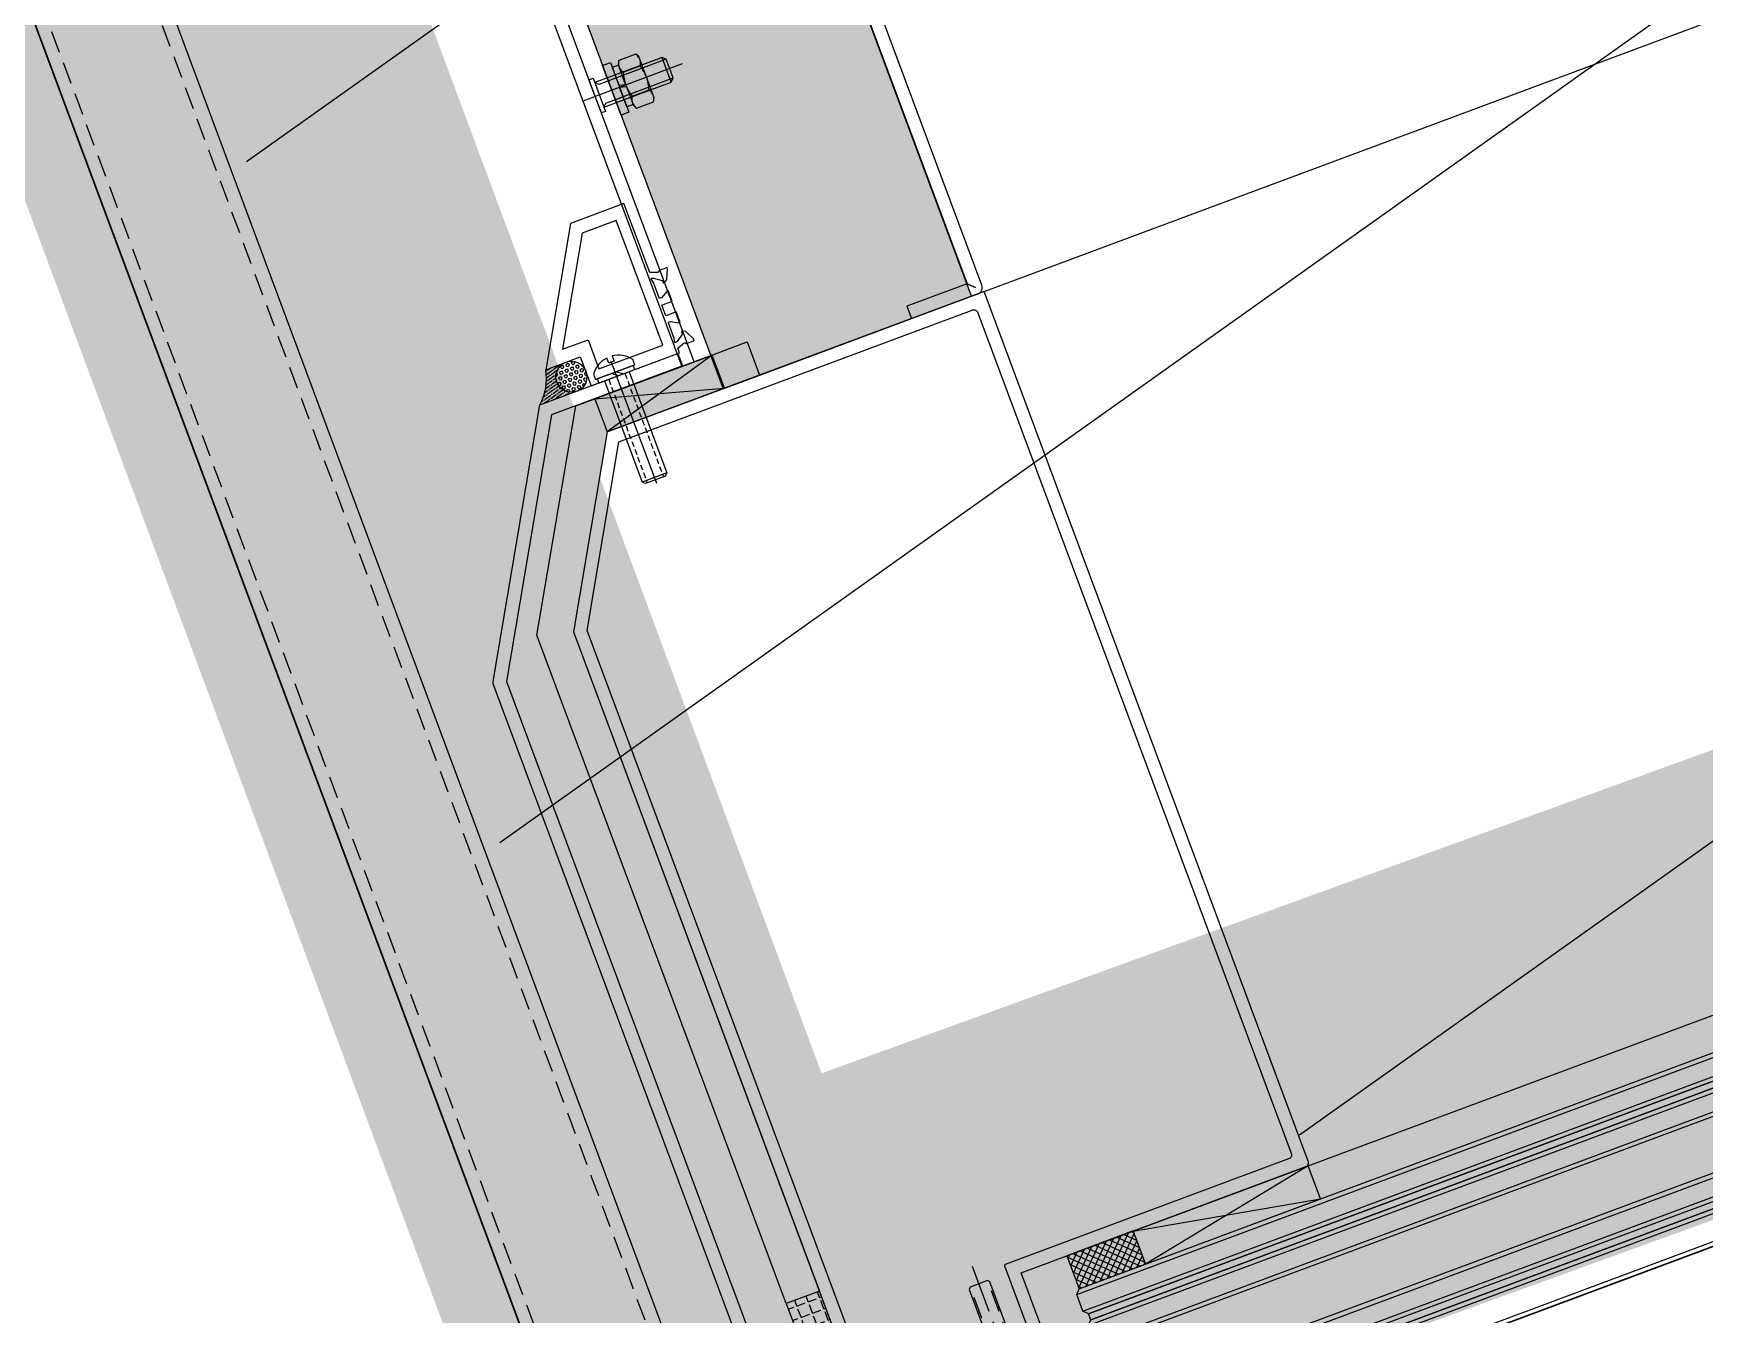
# Model space of a CAD drawing. Extents: x 12199666 to 24617114, y 1197707 to 2548648.
# Drawn here: x 12304838.5 to 12305216.4, y 1248130.6 to 1248420.5 of the extents above; entities that cross this region are included whole.
import ezdxf

# ---------------------------------------------------------------- set-up
doc = ezdxf.new("R2010")
doc.units = 0
doc.header["$LTSCALE"] = 10
doc.header["$MEASUREMENT"] = 0
for name, pattern in [('TX-PLAN-T1-F11$0$CENTER', [2, 1.25, -0.25, 0.25, -0.25]), ('TX-PLAN-T1-F11$0$CENTER-PISA', [11, 6, -2, 1, -2]), ('TX-PLAN-T1-F11$0$CENTER2', [1.125, 0.75, -0.125, 0.125, -0.125]), ('TX-PLAN-T1-F11$0$DASHED', [0.75, 0.5, -0.25]), ('TX-PLAN-T1-F11$0$HIDDEN', [0.375, 0.25, -0.125]), ('TX-PLAN-T1-F11$0$HIDDEN-PISA', [4.5, 2.5, -2])]:
    doc.linetypes.add(name, pattern=pattern)
doc.layers.add('TX-PLAN-T1-F11$0$_EDO-ALUMINIUM-SECTION', color=90, linetype='Continuous', lineweight=30)
doc.layers.add('TX-PLAN-T1-F11$0$幕墙线', color=114, linetype='Continuous', lineweight=30)
for name, color, linetype in [('TX-PLAN-T1-F11$0$AXIS', 3, 'Continuous'), ('TX-PLAN-T1-F11$0$F-Alum', 4, 'Continuous'), ('TX-PLAN-T1-F11$0$F-Bolt', 32, 'Continuous'), ('TX-PLAN-T1-F11$0$F-dashed line', 8, 'TX-PLAN-T1-F11$0$DASHED'), ('TX-PLAN-T1-F11$0$F-Glass', 5, 'Continuous'), ('TX-PLAN-T1-F11$0$F-Glazing', 8, 'Continuous'), ('TX-PLAN-T1-F11$0$F-Misc', 1, 'Continuous'), ('TX-PLAN-T1-F11$0$F-seslants', 8, 'Continuous'), ('TX-PLAN-T1-F11$0$F_MISC', 8, 'Continuous'), ('TX-PLAN-T1-F11$0$Hatch', 8, 'Continuous'), ('TX-PLAN-T1-F11$0$INSUL', 173, 'Continuous'), ('TX-PLAN-T1-F11$0$TC', 4, 'Continuous'), ('TX-PLAN-T1-F11$0$中心线', 1, 'TX-PLAN-T1-F11$0$CENTER2'), ('TX-PLAN-T1-F11$0$虚线', 8, 'TX-PLAN-T1-F11$0$HIDDEN'), ('TX-PLAN-T1-F11$0$螺栓钉类', 241, 'Continuous')]:
    doc.layers.add(name, color=color, linetype=linetype)
doc.layers.add('TX-PLAN-T1-F11$0$bangong', color=5, linetype='Continuous', true_color=0x0000ff)
pattern_1 = [(30.016, (7246.2216, 83575.3152), (-1.37566501, 2.381185795), [2, -0.75]), (120.016, (7246.2216, 83575.3152), (-2.381185795, -1.37566501), [2, -0.75])]

# ---------------------------------------------------------------- blocks, each defined once
blk = doc.blocks.new('*U163')
at = {"linetype": 'Continuous'}
for points in [[(-39.56, 1), (-39.56, 715.15), (-41.08, 715.15), (-41.08, 1)], [(-14.04, 1), (-14.04, 715.15), (-15.56, 715.15), (-15.56, 1)]]:
    blk.add_hatch(color=4, dxfattribs=at).paths.add_polyline_path(points)
at = {"color": 4, "linetype": 'Continuous'}
for points in [[(-39.56, 1), (-39.56, 715.15), (-41.08, 715.15), (-41.08, 1)], [(-14.04, 1), (-14.04, 715.15), (-15.56, 715.15), (-15.56, 1)]]:
    blk.add_lwpolyline(points, close=True, dxfattribs=at)
at = {"layer": 'TX-PLAN-T1-F11$0$F-Glass'}
for points in [[(-49.08, 715.15), (-49.08, 1), (-48.08, 0), (-42.08, 0), (-41.08, 1), (-41.08, 715.15)], [(-33.56, 715.15), (-33.56, 1), (-34.56, 0), (-38.56, 0), (-39.56, 1), (-39.56, 715.15)], [(-21.56, 715.15), (-21.56, 1), (-20.56, 0), (-16.56, 0), (-15.56, 1), (-15.56, 715.15)], [(-14.04, 715.15), (-14.04, 1), (-13.04, 0), (-9.04, 0), (-8.04, 1), (-8.04, 715.15)]]:
    blk.add_lwpolyline(points, dxfattribs=at)
at = {"layer": 'TX-PLAN-T1-F11$0$TC', "color": 9, "linetype": 'Continuous'}
for p, q in [((-48.08, 0), (-48.08, 715.15)), ((-42.08, 0), (-42.08, 715.15)), ((-38.56, 0), (-38.56, 715.15)), ((-34.56, 0), (-34.56, 715.15)), ((-20.56, 0), (-20.56, 715.15)), ((-16.56, 0), (-16.56, 715.15)), ((-13.04, 0), (-13.04, 715.15)), ((-9.04, 0), (-9.04, 715.15))]:
    blk.add_line(p, q, dxfattribs=at)
blk = doc.blocks.new('*U162')
at = {"layer": 'TX-PLAN-T1-F11$0$F-Misc'}
blk.add_lwpolyline([(0, -8), (0, 0), (-42.21, 0), (-42.21, -8)], close=True, dxfattribs=at)
for points in [[(0, -8), (-42.21, 0)], [(-42.21, -8), (0, 0)]]:
    blk.add_lwpolyline(points, dxfattribs=at)
blk = doc.blocks.new('TX-PLAN-T1-F11$0$qertqtwet')
at = {"layer": 'TX-PLAN-T1-F11$0$F-Glazing'}
h = blk.add_hatch(dxfattribs=at)
h.set_pattern_fill('ANSI37', color=256, angle=270, style=0)
h.set_pattern_definition([(315, (-29614.423, -25731.6915), (1.122532, 1.122532), []), (45, (-29614.423, -25731.6915), (-1.122532, 1.122532), [])])
h.paths.add_polyline_path([(-29820.58, -22812.53), (-29818.81, -22812.53), (-29818.81, -22810.33, 0.323429), (-29824.23, -22816.97), (-29822.21, -22816.97, -0.118516), (-29821.24, -22812.93, -0.281861)])
h.paths.add_polyline_path([(-29822.21, -22816.97), (-29824.23, -22816.97, 0.356058), (-29818.81, -22824.47), (-29818.81, -22821.41), (-29820.58, -22821.41, -0.281861), (-29821.24, -22821.01, -0.118516)])
at = {"color": 8, "linetype": 'TX-PLAN-T1-F11$0$DASHED'}
for p, q in [((-29818.81, -22814.89, -46928.13), (-29758.81, -22814.89, -46928.13)), ((-29818.81, -22814.89, -46928.13), (-29758.81, -22814.89, -46928.13)), ((-29818.81, -22819.05, -46928.13), (-29758.81, -22819.05, -46928.13)), ((-29818.81, -22819.05, -46928.13), (-29758.81, -22819.05, -46928.13))]:
    blk.add_line(p, q, dxfattribs=at)
at = {"color": 8, "linetype": 'TX-PLAN-T1-F11$0$CENTER'}
blk.add_line((-29825.48, -22816.97, -46928.13), (-29754.65, -22816.97, -46928.13), dxfattribs=at)
blk.add_line((-29825.48, -22816.97, -46928.13), (-29754.65, -22816.97, -46928.13), dxfattribs=at)
blk.add_arc((-29816.92, -22817.4, -23464.07), 7.31, 104.9573, 255.0427)
at = {"layer": 'TX-PLAN-T1-F11$0$F-Bolt', "elevation": -46928.13}
blk.add_lwpolyline([(-29820.99, -22820.49, 0.209935), (-29819.32, -22821.47), (-29818.81, -22821.47), (-29818.81, -22812.47), (-29819.32, -22812.47, 0.209935), (-29820.99, -22813.45, 0.143384), (-29822.08, -22816.36), (-29820.8, -22816.36), (-29820.8, -22817.58), (-29822.08, -22817.58, 0.143384)], format="xyb", close=True, dxfattribs=at)
blk.add_lwpolyline([(-29820.99, -22820.49, 0.209935), (-29819.32, -22821.47), (-29818.81, -22821.47), (-29818.81, -22812.47), (-29819.32, -22812.47, 0.209935), (-29820.99, -22813.45, 0.143384), (-29822.08, -22816.36), (-29820.8, -22816.36), (-29820.8, -22817.58), (-29822.08, -22817.58, 0.143384)], format="xyb", close=True, dxfattribs=at)
blk.add_lwpolyline([(-29818.81, -22819.47), (-29759.23, -22819.47), (-29758.81, -22819.05), (-29758.81, -22814.89), (-29759.23, -22814.47), (-29818.81, -22814.47)], dxfattribs=at)
blk.add_lwpolyline([(-29818.81, -22819.47), (-29759.23, -22819.47), (-29758.81, -22819.05), (-29758.81, -22814.89), (-29759.23, -22814.47), (-29818.81, -22814.47)], dxfattribs=at)
blk = doc.blocks.new('*U177')
at = {"layer": 'TX-PLAN-T1-F11$0$中心线', "color": 1, "linetype": 'TX-PLAN-T1-F11$0$CENTER', "ltscale": 2.357948}
blk.add_line((0, 25.9), (0, -4.96), dxfattribs=at)
at = {"layer": 'TX-PLAN-T1-F11$0$虚线', "linetype": 'TX-PLAN-T1-F11$0$HIDDEN', "ltscale": 0.5}
for p, q in [((-1.95, 0), (-1.95, 25)), ((1.95, 0), (1.95, 25))]:
    blk.add_line(p, q, dxfattribs=at)
at = {"layer": 'TX-PLAN-T1-F11$0$螺栓钉类', "color": 241, "linetype": 'Continuous'}
for p, q in [((-2.41, 25), (-3, 24.41)), ((3, 24.41), (-3, 24.41)), ((-3, 0), (-3, 24.41)), ((2.41, 25), (-2.41, 25)), ((2.41, 25), (3, 24.41)), ((3, 0), (3, 24.41)), ((-0.91, -1), (0.53, 0)), ((0.24, -1), (1.69, 0))]:
    blk.add_line(p, q, dxfattribs=at)
blk.add_lwpolyline([(4.35, 0), (4.35, -1), (-4.35, -1), (-4.35, 0)], close=True, dxfattribs=at)
blk.add_lwpolyline([(-4.75, -1), (4.75, -1), (4.75, -2.32, -0.207256), (0.66, -4.66), (0.66, -3.38), (-0.66, -3.38), (-0.66, -4.66, -0.207256), (-4.75, -2.32)], format="xyb", close=True, dxfattribs=at)
blk = doc.blocks.new('*U178')
at = {"layer": 'TX-PLAN-T1-F11$0$F-Misc'}
blk.add_lwpolyline([(0, -8), (0, 0), (-28.35, 0), (-28.35, -8)], close=True, dxfattribs=at)
for points in [[(0, -8), (-28.35, 0)], [(-28.35, -8), (0, 0)]]:
    blk.add_lwpolyline(points, dxfattribs=at)
blk = doc.blocks.new('TX-PLAN-T1-F11$0$M6_Nut-3-flat-2')
at = {"color": 32}
for p, q in [((0.46, 2.89), (4.54, 2.89)), ((0.46, -2.89), (4.54, -2.89))]:
    blk.add_line(p, q, dxfattribs=at)
blk.add_lwpolyline([(0, -5), (0.45, -5.77), (4.55, -5.77), (5, -5), (5, 5), (4.55, 5.77), (0.45, 5.77), (0, 5)], close=True, dxfattribs=at)
at = {"color": 32, "flags": 128}
for points in [[(0.46, 5.77, 0.055442), (0.19, 5.29, 0.098699), (0, 4.33, 0.098696), (0.19, 3.37, 0.055655), (0.46, 2.89, 0.078858), (0, 0, 0.07907), (0.46, -2.89, 0.055442), (0.19, -3.37, 0.098699), (0, -4.33, 0.098696), (0.19, -5.29, 0.055655), (0.46, -5.77)], [(4.54, -5.77, 0.055441), (4.81, -5.29, 0.098699), (5, -4.33, 0.098699), (4.81, -3.37, 0.055653), (4.54, -2.89, 0.078857), (5, 0, 0.07907), (4.54, 2.89, 0.055441), (4.81, 3.37, 0.098699), (5, 4.33, 0.098699), (4.81, 5.29, 0.055653), (4.54, 5.77)]]:
    blk.add_lwpolyline(points, format="xyb", dxfattribs=at)
blk = doc.blocks.new('TX-PLAN-T1-F11$0$M6_Spring_Washer-flat-2')
at = {"color": 32}
for points in [[(0, 0.52), (1.5, 0.12), (1.5, 4.75), (0, 4.75)], [(1.5, -0.4), (1.5, -4.75), (0, -4.75), (0, 0)]]:
    blk.add_lwpolyline(points, close=True, dxfattribs=at)
blk = doc.blocks.new('TX-PLAN-T1-F11$0$M6_Flat_Washer-flat-2')
at = {"color": 32}
blk.add_lwpolyline([(0, 6), (1.9, 6), (1.9, -6), (0, -6)], close=True, dxfattribs=at)
blk = doc.blocks.new('TX-PLAN-T1-F11$0$M6x18_Stud_Bolt-flat-2')
at = {"color": 8, "linetype": 'TX-PLAN-T1-F11$0$HIDDEN-PISA'}
for p, q in [((1.75, 2.25), (1, 3)), ((18, 2.25), (1.75, 2.25)), ((17.25, -3), (17.25, 3)), ((1, -3), (1.75, -2.25)), ((1.75, -2.25), (18, -2.25))]:
    blk.add_line(p, q, dxfattribs=at)
at = {"color": 54}
blk.add_line((18, -2.25), (18, 2.25), dxfattribs=at)
blk.add_lwpolyline([(0, 4), (1, 4), (1, -4), (0, -4)], close=True, dxfattribs=at)
blk.add_lwpolyline([(1, -3), (17.25, -3), (18, -2.25), (18, 2.25), (17.25, 3), (1, 3)], dxfattribs=at)
at = {"layer": 'TX-PLAN-T1-F11$0$AXIS', "color": 8, "linetype": 'TX-PLAN-T1-F11$0$CENTER-PISA'}
blk.add_line((21, 0), (-3, 0), dxfattribs=at)
blk = doc.blocks.new('*U195')
at = {"layer": 'TX-PLAN-T1-F11$0$INSUL', "lineweight": 0}
h = blk.add_hatch(dxfattribs=at)
h.set_pattern_fill('岩棉', color=256, scale=60, style=0, pattern_type=2)
h.set_pattern_definition([(171.7889, (31.98, 119.4286), (-403.9210345, 60.0000015), [2.0005, -418.1072]), (146.90866, (33.7337, 118.2857), (-95.0402426, 60.000001), [2.0932, -437.4871]), (132.32733, (35.0349, 116.8571), (-106.920274, 119.9999995), [1.9323, -403.8515]), (114.797, (35.827, 115.143), (-23.76006, 60), [1.8884, -196.3933]), (91.62022, (35.8834, 113.1429), (-11.88003, 360), [2.0008, -418.1672]), (82.824825, (30.05657, 66.85714), (83.160209665, 659.99999822), [46.65104, -9750.0678]), (97.175175, (41.82346, 66.85714), (-83.16021149, 659.999997991), [46.65104, -9750.0678]), (88.37978, (35.9966, 113.1429), (11.880026, 360), [2.0008, -418.1672]), (65.203, (36.053, 115.143), (23.76006, 60), [1.8884, -196.3933]), (47.67267, (36.8452, 116.8571), (106.920274, 120), [1.9323, -403.8515]), (33.09134, (38.1463, 118.2857), (95.040242, 60.000002), [2.0932, -437.4871]), (8.2111, (39.9, 119.4286), (403.921035, 60), [2.0005, -418.1072]), (87.1662, (30, 65.7143), (11.880025, 180), [1.1443, -239.1496]), (103.9014, (30.283, 64.5714), (-47.520122, 180), [1.1773, -246.0642]), (111.6036, (30.735, 63.429), (-11.88003, 60), [1.2292, -63.304]), (122.76135, (31.4709, 62.2857), (-35.640092, 60), [1.359, -284.0386]), (138.29055, (32.4326, 61.4286), (-71.280182, 60.000001), [1.2883, -269.2446]), (152.0035, (33.5074, 60.8571), (-106.920275, 60), [1.2173, -254.4187]), (166.4772, (34.6954, 60.5714), (-237.600608, 60.000002), [1.2219, -255.3723]), (167.07075, (35.94, 60.2857), (-249.48064, 60), [1.277, -266.8823]), (12.92924, (35.94, 60.2857), (249.48064, 60), [1.277, -266.8823]), (13.5228, (37.1846, 60.5714), (237.600609, 60), [1.2219, -255.3723]), (27.9965, (38.3726, 60.8571), (118.800303, 60.000002), [1.2173, -254.4187]), (41.70945, (39.4475, 61.4286), (71.280181, 60.000002), [1.2883, -269.2446]), (57.23865, (40.4092, 62.2857), (118.800303, 180.000001), [1.359, -284.0386]), (68.3964, (41.145, 63.429), (11.88003, 60), [1.2292, -63.304]), (76.0986, (41.5972, 64.5714), (11.88003, 60), [1.1773, -246.0642]), (92.8338, (41.88, 65.7143), (-11.88003, 180), [1.1443, -239.1496])])
h.paths.add_polyline_path([(0, 0), (429.97, 0), (429.97, 60), (0, 60)])
at = {"layer": 'TX-PLAN-T1-F11$0$INSUL'}
blk.add_lwpolyline([(0, 0), (429.97, 0), (429.97, 60), (0, 60)], close=True, dxfattribs=at)
blk = doc.blocks.new('TX-PLAN-T1-F11$0$A$C6BF074A9')
at = {"layer": 'TX-PLAN-T1-F11$0$F-Alum', "flags": 128}
blk.add_lwpolyline([(-176.79, 303.48), (101.67, -178.52), (103.72, -179.07), (101.67, -178.52), (89.11, -185.78), (90.62, -188.37), (104.47, -180.37), (104.47, -180.37, 0.022806), (104.58, -180.3, 0.021818), (104.69, -180.21, 0.034754), (104.84, -180.07, 0.036571), (104.97, -179.9, 0.043988), (105.1, -179.66, 0.052185), (105.19, -179.37, 0.082496), (105.21, -178.88, 0.098696), (105.02, -178.32), (-174.94, 306.28, 0.000002)], format="xyb", dxfattribs=at)
at = {"layer": 'TX-PLAN-T1-F11$0$F-Alum'}
blk.add_lwpolyline([(41.16, -207.71), (43.75, -206.21), (-210.4, 233.71), (-212.99, 232.21)], close=True, dxfattribs=at)
at = {"layer": 'TX-PLAN-T1-F11$0$F_MISC', "ltscale": 18000, "extrusion": (6.80052e-07, -9.06782e-07, -1), "xscale": -1, "rotation": 239.9840001645362}
blk.add_blockref('*U195', (-103.17, -181.12, 0), dxfattribs=at)
at = {"layer": 'TX-PLAN-T1-F11$0$F_MISC', "rotation": 30.01599997489868}
for name, p in [('TX-PLAN-T1-F11$0$M6x18_Stud_Bolt-flat-2', (11.7, -150.72)), ('TX-PLAN-T1-F11$0$M6_Nut-3-flat-2', (18.1, -147.01)), ('TX-PLAN-T1-F11$0$M6_Flat_Washer-flat-2', (15.16, -148.71)), ('TX-PLAN-T1-F11$0$M6_Spring_Washer-flat-2', (16.8, -147.76))]:
    blk.add_blockref(name, p, dxfattribs=at)
blk = doc.blocks.new('*U193')
at = {"layer": 'TX-PLAN-T1-F11$0$F-seslants'}
h = blk.add_hatch(dxfattribs=at)
h.set_pattern_fill('ANSI37', color=256, scale=10, angle=30.016)
h.set_pattern_definition([(75.016, (3490.5444, 60834.2284), (-1.20749758, 0.323186622), []), (165.016, (3490.5444, 60834.2284), (-0.323186622, -1.20749758), [])])
h.paths.add_polyline_path([(469.79, -538.54), (455.94, -546.55), (459.94, -553.47), (473.8, -545.47)])
at = {"layer": 'TX-PLAN-T1-F11$0$Hatch'}
h = blk.add_hatch(dxfattribs=at)
h.set_pattern_fill('ANGLE', color=256, scale=10, angle=30.016)
h.set_pattern_definition(pattern_1)
h.paths.add_polyline_path([(350.23, -354.68), (354.25, -361.66), (322.39, -380.07), (322.39, -425.9), (402.06, -563.8), (395.13, -567.8), (314.39, -428.05), (314.4, -375.44), (343.33, -358.73), (343.39, -358.64)])
h = blk.add_hatch(dxfattribs=at)
h.set_pattern_fill('ANSI36', color=256, scale=5)
h.set_pattern_definition([(45, (51659.1501, 73373.31156), (0.3314563037, 1.21533978), [1.5625, -0.3125, 0, -0.3125])])
h.paths.add_polyline_path([(313.63, -372.38, -0.529395), (308.81, -369.1, -0.249349), (310.36, -366.18), (306.35, -368.5, -0.171245), (306.35, -376.59)])
h = blk.add_hatch(dxfattribs=at)
h.set_pattern_fill('HEX', color=256, scale=3)
h.set_pattern_definition([(0, (51659.1501, 73373.31156), (0, 0.649519053), [0.375, -0.75]), (120, (51659.1501, 73373.31156), (-0.5625, -0.3247595264), [0.375, -0.75]), (60, (51659.5251, 73373.31156), (-0.5625, 0.3247595264), [0.375, -0.75])])
h.paths.add_polyline_path([(315.86, -369.1, 0.088139), (315.64, -367.89), (315.04, -366.84, 0.345072), (310.79, -365.94), (310.36, -366.18, 0.249349), (308.81, -369.1, 0.529395), (313.63, -372.38), (314.52, -371.86, 0.22882)])
h = blk.add_hatch(dxfattribs=at)
h.set_pattern_fill('ANGLE', color=256, scale=10, angle=30.016)
h.set_pattern_definition(pattern_1)
h.paths.add_polyline_path([(395.13, -567.8), (414.1, -600.64), (433.95, -589.16), (429.95, -582.23), (417.03, -589.71), (402.06, -563.8)])
at = {"layer": 'TX-PLAN-T1-F11$0$F-Alum'}
for p, q in [((401.16, -334.56), (968.83, -6.6)), ((506.34, -517.43), (1074.01, -189.47))]:
    blk.add_line(p, q, dxfattribs=at)
at = {"layer": 'TX-PLAN-T1-F11$0$F-Alum', "flags": 128}
for points in [[(53.01, -31.8), (390.07, -615.22)], [(27.04, -46.81), (364.1, -630.23)]]:
    blk.add_lwpolyline(points, dxfattribs=at)
blk.add_lwpolyline([(317.08, -370.38), (335.58, -359.69), (335.03, -358.73), (336.21, -357.32, -0.007805), (336.22, -357.31, -0.034751), (336.24, -357.29, -0.021821), (336.25, -357.28, -0.022804), (336.27, -357.27, -0.022806), (336.28, -357.27, -0.021818), (336.3, -357.26, -0.034754), (336.32, -357.25, -0.036571), (336.35, -357.25, -0.043988), (336.39, -357.25, -0.052185), (336.43, -357.26, -0.082496), (336.49, -357.29, -0.01122), (336.49, -357.29), (336.51, -357.31, 0.011219), (336.52, -357.31, 0.082497), (336.57, -357.34, 0.052186), (336.61, -357.35, 0.043988), (336.65, -357.35, 0.036572), (336.68, -357.35, 0.034752), (336.7, -357.34, 0.02182), (336.72, -357.33, 0.022699), (336.74, -357.33), (338.21, -356.47, 0.000105), (338.21, -356.47, 0.022806), (338.23, -356.46, 0.021821), (338.24, -356.45, 0.034751), (338.26, -356.43, 0.036571), (338.28, -356.41, 0.043988), (338.29, -356.38, 0.052185), (338.31, -356.34, 0.082496), (338.31, -356.27, 0.098699), (338.28, -356.2, 0.098699), (338.23, -356.14, 0.010598), (338.23, -356.14), (336.23, -354.74, 0.071836), (336.18, -354.71, 0.052185), (336.14, -354.7, 0.043988), (336.1, -354.7, 0.006723), (336.1, -354.7), (335.47, -354.76, 0.044577), (335.43, -354.75, 0.043988), (335.39, -354.75, 0.036571), (335.36, -354.75, 0.034754), (335.33, -354.76, 0.021818), (335.32, -354.77, 0.022806), (335.3, -354.78, 0.022804), (335.29, -354.79, 0.021821), (335.27, -354.8, 0.034751), (335.25, -354.82, 0.036571), (335.23, -354.84, 0.043988), (335.21, -354.87, 0.052187), (335.2, -354.92, 0.082496), (335.2, -354.98, 0.098696), (335.23, -355.06, 0.098699), (335.28, -355.12, 0.02694), (335.3, -355.13, -0.026252), (335.32, -355.14, -0.082496), (335.38, -355.17, -0.098699), (335.43, -355.23, -0.098699), (335.45, -355.3, -0.082496), (335.45, -355.37, -0.052185), (335.44, -355.41, -0.007261), (335.44, -355.41), (334.59, -357.23), (334.38, -357.48, -0.007804), (334.38, -357.48, -0.034751), (334.36, -357.5, -0.021821), (334.34, -357.51, -0.022806), (334.33, -357.52, -0.022804), (334.31, -357.53, -0.021821), (334.3, -357.54, -0.034751), (334.27, -357.55, -0.036571), (334.24, -357.55, -0.043988), (334.21, -357.55, -0.052185), (334.16, -357.54, -0.082499), (334.11, -357.51, -0.098699), (334.05, -357.45, -0.065648), (334.03, -357.4), (333.85, -356.71, 0.065543), (333.83, -356.66), (333.83, -356.66), (331.98, -353.45, -0.09859), (331.95, -353.38, -0.082496), (331.95, -353.32, -0.052187), (331.97, -353.28, -0.043988), (331.98, -353.24, -0.036571), (332, -353.22, -0.034751), (332.02, -353.2, -0.021821), (332.03, -353.19, -0.022804), (332.05, -353.18, -0.000107), (332.05, -353.18), (332.32, -353.02), (334.27, -353.02, 0.015096), (334.28, -353.02, 0.036571), (334.31, -353.02, 0.034751), (334.34, -353.01, 0.021821), (334.35, -353.01, 0.022804), (334.37, -353, 0.022806), (334.38, -352.99, 0.021821), (334.4, -352.98, 0.034751), (334.42, -352.96, 0.036571), (334.44, -352.93, 0.043988), (334.45, -352.9, 0.052185), (334.46, -352.86, 0.082496), (334.47, -352.8, 0.098592), (334.44, -352.72), (333.26, -350.67), (331.09, -351.92), (329.81, -349.7), (331.97, -348.45), (330.79, -346.4, 0.098592), (330.74, -346.34, 0.082496), (330.68, -346.31, 0.052185), (330.64, -346.3, 0.043988), (330.6, -346.3, 0.036571), (330.57, -346.3, 0.034751), (330.55, -346.31, 0.021821), (330.53, -346.32, 0.022806), (330.51, -346.32, 0.022804), (330.5, -346.33, 0.021821), (330.48, -346.34, 0.034751), (330.46, -346.36, 0.036571), (330.45, -346.39, 0.015096), (330.44, -346.4), (329.47, -348.08), (329.2, -348.24, -0.000107), (329.2, -348.24, -0.022804), (329.18, -348.25, -0.021821), (329.16, -348.26, -0.034751), (329.14, -348.26, -0.036571), (329.11, -348.27, -0.043988), (329.07, -348.27, -0.052187), (329.03, -348.26, -0.082496), (328.97, -348.23, -0.09859), (328.92, -348.17), (327.07, -344.96), (327.07, -344.96, 0.065543), (327.04, -344.92), (326.53, -344.41, -0.065648), (326.5, -344.37, -0.098699), (326.47, -344.3, -0.082499), (326.48, -344.23, -0.052185), (326.49, -344.19, -0.043988), (326.5, -344.16, -0.036571), (326.52, -344.14, -0.034751), (326.54, -344.12, -0.021821), (326.56, -344.11, -0.022804), (326.57, -344.1, -0.022806), (326.59, -344.09, -0.021821), (326.6, -344.08, -0.034751), (326.63, -344.08, -0.007804), (326.64, -344.07), (326.95, -344.02), (328.95, -344.19, -0.007261), (328.96, -344.19, -0.052185), (329, -344.2, -0.082496), (329.06, -344.23, -0.098699), (329.11, -344.29, -0.098699), (329.13, -344.37, -0.082496), (329.13, -344.43, -0.026252), (329.13, -344.45, 0.02694), (329.13, -344.47, 0.098699), (329.15, -344.55, 0.098696), (329.21, -344.61, 0.082496), (329.27, -344.64, 0.052187), (329.31, -344.65, 0.043988), (329.35, -344.65, 0.036571), (329.38, -344.65, 0.034751), (329.4, -344.64, 0.021821), (329.42, -344.64, 0.022804), (329.44, -344.63, 0.022806), (329.45, -344.62, 0.021818), (329.47, -344.61, 0.034754), (329.49, -344.59, 0.036571), (329.51, -344.56, 0.043988), (329.52, -344.53, 0.044577), (329.54, -344.49), (329.9, -343.98, 0.006723), (329.9, -343.97, 0.043988), (329.92, -343.94, 0.052185), (329.93, -343.9, 0.071836), (329.93, -343.84), (329.72, -341.41, 0.010598), (329.72, -341.41, 0.098699), (329.69, -341.33, 0.098699), (329.64, -341.27, 0.082496), (329.58, -341.24, 0.052185), (329.54, -341.23, 0.043988), (329.51, -341.23, 0.036571), (329.48, -341.24, 0.034751), (329.45, -341.24, 0.021821), (329.44, -341.25, 0.022806), (329.42, -341.26, 0.000105), (329.42, -341.26), (327.95, -342.11, 0.022699), (327.93, -342.12, 0.02182), (327.92, -342.13, 0.034752), (327.9, -342.15, 0.036572), (327.88, -342.17, 0.043988), (327.86, -342.2, 0.052186), (327.85, -342.24, 0.082497), (327.85, -342.31, 0.011219), (327.85, -342.32), (327.85, -342.34, -0.01122), (327.85, -342.34, -0.082496), (327.85, -342.41, -0.052185), (327.84, -342.45, -0.043988), (327.82, -342.48, -0.036571), (327.8, -342.5, -0.034754), (327.79, -342.52, -0.021818), (327.77, -342.53, -0.022806), (327.76, -342.54, -0.022804), (327.74, -342.55, -0.021821), (327.72, -342.56, -0.034751), (327.7, -342.57, -0.007805), (327.69, -342.57), (325.87, -342.89), (317.55, -328.48), (306.35, -334.96), (306.35, -368.5), (313.58, -364.32)], format="xyb", close=True, dxfattribs=at)
blk.add_lwpolyline([(318.18, -366.28), (331.51, -358.58), (316.45, -332.58), (309.34, -336.69), (309.34, -363.31), (314.68, -360.22)], close=True, dxfattribs=at)
at = {"layer": 'TX-PLAN-T1-F11$0$F-Alum'}
for points in [[(455.47, -567.77), (455.47, -567.77), (446.4, -552.06), (505.83, -517.73, 0.414214), (506.19, -516.36), (401.16, -334.56), (322.39, -380.07)], [(439.37, -573.33), (418.12, -585.61), (325.39, -425.1), (325.39, -381.8), (399.2, -339.16, -0.414214), (400.56, -339.52), (502.09, -515.26, -0.414214), (501.73, -516.63), (442.47, -550.86, 0.414214), (442.4, -551.14), (451.25, -566.47)], [(309.35, -439.5), (405.35, -605.69), (437.15, -587.32), (438.65, -589.92), (435.19, -591.92), (435.19, -591.92), (404.26, -609.79), (306.48, -440.54, -0.131724), (306.35, -440.04), (306.35, -376.59), (335.2, -359.92), (336.7, -362.51), (309.35, -378.32), (309.35, -439.5)]]:
    blk.add_lwpolyline(points, format="xyb", dxfattribs=at)
blk.add_lwpolyline([(322.39, -380.07), (322.39, -425.9), (405.99, -570.61)], dxfattribs=at)
at = {"layer": 'TX-PLAN-T1-F11$0$F-dashed line', "flags": 128}
for points in [[(50.28, -33.38), (387.33, -616.8)], [(29.58, -45.34), (366.63, -628.76)]]:
    blk.add_lwpolyline(points, dxfattribs=at)
at = {"layer": 'TX-PLAN-T1-F11$0$F-seslants'}
blk.add_lwpolyline([(469.79, -538.54), (455.94, -546.55), (459.94, -553.47), (473.8, -545.47)], close=True, dxfattribs=at)
at = {"layer": 'TX-PLAN-T1-F11$0$Hatch'}
for points in [[(350.23, -354.68), (354.25, -361.66), (322.39, -380.07), (322.39, -425.9), (402.06, -563.8), (395.13, -567.8), (314.39, -428.05), (314.4, -375.44), (343.33, -358.73), (343.39, -358.64), (350.23, -354.68), (350.23, -354.68)], [(395.13, -567.8), (414.1, -600.64), (433.95, -589.16), (429.95, -582.23), (417.03, -589.71), (402.06, -563.8), (395.13, -567.8)]]:
    blk.add_lwpolyline(points, dxfattribs=at)
blk.add_circle((312.33, -369.1), 3.52, dxfattribs=at)
blk.add_arc((294.89, -372.54), 12.15, 340.5653, 19.4347, dxfattribs=at)
blk.add_blockref('TX-PLAN-T1-F11$0$A$C6BF074A9', (295.39, -154.94))
at = {"layer": 'TX-PLAN-T1-F11$0$F_MISC', "xscale": -1}
for name, p, rotation in [('*U163', (455.05, -547.01), 300.0159999954287), ('*U177', (322.44, -367.29), 210.0160000257106)]:
    blk.add_blockref(name, p, dxfattribs=dict(at, rotation=rotation))
at = {"layer": 'TX-PLAN-T1-F11$0$F_MISC'}
for name, p, rotation in [('*U178', (322.39, -380.07), 210.0159999954284), ('*U162', (473.8, -545.47), 210.0159999954284), ('TX-PLAN-T1-F11$0$qertqtwet', (-34206.13, 13797.6, 46928.13), 120.0159999954234)]:
    blk.add_blockref(name, p, dxfattribs=dict(at, rotation=rotation))
blk = doc.blocks.new('TX-PLAN-T1-F11$0$A$C21521A5F')
at = {"rotation": 90}
blk.add_blockref('*U193', (388.72, 7760.22, 0), dxfattribs=at)
blk = doc.blocks.new('TX-PLAN-T1-F11$0$标准层幕墙0118')
at = {"color": 3, "rotation": 270}
blk.add_blockref('TX-PLAN-T1-F11$0$A$C21521A5F', (4239.78, -661.28, 0), dxfattribs=at)
blk = doc.blocks.new('TX-PLAN-T1-F11')
at = {"layer": 'TX-PLAN-T1-F11$0$bangong'}
h = blk.add_hatch(dxfattribs=at)
h.set_pattern_fill('ANSI31', color=256, scale=100)
h.set_pattern_definition([(35.42362, (12267498.76, 1237188.21), (-92.0142, 129.36362), [])])
h.paths.add_polyline_path([(12311684.18, 1287370.21), (12310206.37, 1278610.93), (12302958.8, 1279833.69), (12302775.84, 1278749.28), (12300113.47, 1279198.46), (12299082.02, 1273084.85), (12299673.66, 1272985.04), (12298342.76, 1265096.52), (12297751.21, 1265196.32), (12297252.12, 1262238.13), (12297843.64, 1262138.33), (12297460.91, 1259869.79), (12299531.68, 1259520.43), (12299348.73, 1258436.09), (12307533.16, 1257055.26), (12306093.66, 1248523.11), (12305034.82, 1248138.6), (12304987.29, 1248120.88), (12304730.89, 1248810.16), (12304726.23, 1248813.76), (12304668.76, 1248792.34), (12303555.72, 1248388.14), (12303508.19, 1248370.43), (12303251.79, 1249059.7), (12303247.13, 1249063.3), (12303189.66, 1249041.88), (12302076.62, 1248637.69), (12302029.1, 1248619.97), (12301772.69, 1249309.24), (12301768.03, 1249312.84), (12301710.57, 1249291.42), (12300597.52, 1248887.23), (12300550, 1248869.51), (12300293.59, 1249558.79), (12300288.94, 1249562.39), (12300231.47, 1249540.97), (12299118.43, 1249136.77), (12299070.9, 1249119.06), (12298814.5, 1249808.33), (12298809.84, 1249811.93), (12298752.37, 1249790.51), (12297639.33, 1249386.32), (12297591.8, 1249368.6), (12297335.4, 1250057.87), (12297330.74, 1250061.47), (12297273.28, 1250040.05), (12296160.23, 1249635.86), (12296112.71, 1249618.15), (12295856.3, 1250307.42), (12295851.65, 1250311.02), (12295794.18, 1250289.6), (12294681.14, 1249885.4), (12294633.61, 1249867.69), (12294377.21, 1250556.96), (12294372.55, 1250560.56), (12294315.08, 1250539.14), (12293202.04, 1250134.95), (12293154.51, 1250117.23), (12292896.37, 1250811.17), (12292836.97, 1250784.75), (12291908.28, 1250382.53), (12291867.16, 1250364.24), (12291547.28, 1251083.26), (12291482.39, 1251070.59), (12290489.94, 1250886.97), (12290445.77, 1250878.35), (12290294.65, 1251652.25), (12290228.3, 1251656.87), (12289222.2, 1251737.08), (12289177.31, 1251740.21), (12289232.18, 1252526.82), (12289169.31, 1252548.5), (12288218.48, 1252887.04), (12288175.94, 1252901.71), (12288433.04, 1253647.13), (12288377.95, 1253684.39), (12287547.54, 1254258.06), (12287510.26, 1254283.27), (12287952, 1254936.44), (12287908.46, 1254986.72), (12287255.35, 1255756.22), (12287225.9, 1255790.24), (12287822.05, 1256306.46), (12287791.11, 1256365.59), (12287330.16, 1257267.99), (12287309.3, 1257307.86), (12288006.72, 1257672.83), (12287983.77, 1257734.39), (12287579.58, 1258847.43), (12287561.86, 1258894.96), (12288251.13, 1259151.36), (12288254.73, 1259156.02), (12288233.31, 1259213.49), (12287829.12, 1260326.53), (12287811.4, 1260374.06), (12288500.68, 1260630.46), (12288504.28, 1260635.12), (12288482.86, 1260692.58), (12288078.66, 1261805.63), (12288060.95, 1261853.15), (12288750.22, 1262109.56), (12288753.82, 1262114.22), (12288732.4, 1262171.68), (12288328.21, 1263284.72), (12288310.49, 1263332.25), (12288999.76, 1263588.65), (12289003.36, 1263593.31), (12288981.94, 1263650.78), (12288577.75, 1264763.82), (12288560.04, 1264811.35), (12289249.31, 1265067.75), (12289252.91, 1265072.41), (12289231.49, 1265129.88), (12288827.29, 1266242.92), (12288809.58, 1266290.44), (12289498.85, 1266546.85), (12289502.45, 1266551.51), (12289481.03, 1266608.97), (12289076.84, 1267722.02), (12289059.12, 1267769.54), (12289748.39, 1268025.95), (12289751.99, 1268030.6), (12289730.57, 1268088.07), (12289326.38, 1269201.11), (12289308.67, 1269248.64), (12289997.94, 1269505.04), (12290001.54, 1269509.7), (12289980.12, 1269567.17), (12289575.92, 1270680.21), (12289558.21, 1270727.74), (12290247.48, 1270984.14), (12290251.08, 1270988.8), (12290229.66, 1271046.26), (12289825.47, 1272159.31), (12289807.75, 1272206.83), (12290497.02, 1272463.24), (12290500.62, 1272467.89), (12290479.2, 1272525.36), (12290075.01, 1273638.4), (12290057.3, 1273685.93), (12290746.57, 1273942.33), (12290750.17, 1273946.99), (12290728.75, 1274004.46), (12290324.55, 1275117.5), (12290306.84, 1275165.03), (12290996.11, 1275421.43), (12290999.71, 1275426.09), (12290978.29, 1275483.55), (12290574.1, 1276596.6), (12290556.38, 1276644.12), (12291245.65, 1276900.53), (12291249.25, 1276905.19), (12291227.83, 1276962.65), (12290823.64, 1278075.69), (12290805.93, 1278123.22), (12291495.2, 1278379.63), (12291498.8, 1278384.28), (12291477.38, 1278441.75), (12291073.18, 1279554.79), (12291055.47, 1279602.32), (12291744.74, 1279858.72), (12291748.34, 1279863.38), (12291726.92, 1279920.85), (12291322.73, 1281033.89), (12291305.01, 1281081.41), (12291994.28, 1281337.82), (12291997.88, 1281342.48), (12291976.47, 1281399.94), (12291572.27, 1282512.99), (12291554.56, 1282560.51), (12292243.83, 1282816.92), (12292247.43, 1282821.57), (12292226.01, 1282879.04), (12291821.82, 1283992.08), (12291804.1, 1284039.61), (12292498.04, 1284297.75), (12292471.61, 1284357.15), (12292069.4, 1285285.85), (12292051.11, 1285326.96), (12292770.13, 1285646.84), (12292757.45, 1285711.73), (12292573.84, 1286704.18), (12292565.21, 1286748.35), (12293339.11, 1286899.47), (12293343.74, 1286965.82), (12293423.95, 1287971.92), (12293427.08, 1288016.82), (12294213.69, 1287961.94), (12294235.37, 1288024.82), (12294573.91, 1288975.65), (12294588.58, 1289018.19), (12295334, 1288761.08), (12295371.26, 1288816.17), (12295944.93, 1289646.58), (12295970.14, 1289683.86), (12296623.31, 1289242.13), (12296673.59, 1289285.66), (12297443.09, 1289938.77), (12297477.11, 1289968.23), (12297993.33, 1289372.07), (12298052.45, 1289403.01), (12298954.86, 1289863.96), (12298994.73, 1289884.83), (12299359.7, 1289187.41), (12299421.26, 1289210.35), (12300534.3, 1289614.55), (12300581.83, 1289632.26), (12300838.23, 1288942.99), (12300842.89, 1288939.39), (12300900.36, 1288960.81), (12302013.4, 1289365), (12302060.92, 1289382.72), (12302317.33, 1288693.45), (12302321.99, 1288689.85), (12302379.45, 1288711.27), (12303492.5, 1289115.46), (12303540.02, 1289133.17), (12303796.43, 1288443.9), (12303801.08, 1288440.3), (12303858.55, 1288461.72), (12304971.59, 1288865.92), (12305019.12, 1288883.63), (12305275.52, 1288194.36), (12305280.18, 1288190.76), (12305337.65, 1288212.18), (12306450.69, 1288616.37), (12306498.22, 1288634.09), (12306754.62, 1287944.82), (12306759.28, 1287941.22), (12306816.74, 1287962.64), (12307929.79, 1288366.83), (12307977.31, 1288384.54), (12308233.72, 1287695.27), (12308238.37, 1287691.67), (12308295.84, 1287713.09), (12309408.88, 1288117.29), (12309456.41, 1288135), (12309712.81, 1287445.73), (12309717.47, 1287442.13), (12309774.94, 1287463.55), (12310887.98, 1287867.74), (12310935.51, 1287885.46), (12311191.91, 1287196.19), (12311196.57, 1287192.59), (12311254.03, 1287214.01)])
at = {"layer": 'TX-PLAN-T1-F11$0$bangong', "const_width": 100}
blk.add_lwpolyline([(12308620.77, 1247867.48), (12307993.01, 1247639.51), (12307945.48, 1247621.8), (12307689.08, 1248311.07), (12307684.42, 1248314.67), (12307626.96, 1248293.25), (12306513.91, 1247889.06), (12306466.39, 1247871.34), (12306209.98, 1248560.61), (12306205.32, 1248564.21), (12306147.86, 1248542.79), (12305034.82, 1248138.6), (12304987.29, 1248120.88), (12304730.89, 1248810.16), (12304726.23, 1248813.76), (12304668.76, 1248792.34), (12303555.72, 1248388.14)], dxfattribs=at)
at = {"layer": 'TX-PLAN-T1-F11$0$幕墙线'}
blk.add_lwpolyline([(12320853.42, 1246069.46), (12319874.16, 1245556.94), (12319504.52, 1246263.29), (12318287.46, 1245809.71), (12318025.42, 1246512.84), (12316808.36, 1246059.26), (12316546.32, 1246762.38), (12315329.27, 1246308.8), (12315067.23, 1247011.92), (12313850.17, 1246558.34), (12313588.13, 1247261.47), (12312371.07, 1246807.89), (12312109.03, 1247511.01), (12310891.98, 1247057.43), (12310629.93, 1247760.55), (12309412.88, 1247306.97), (12309150.84, 1248010.1), (12307933.78, 1247556.52), (12307671.74, 1248259.64), (12306454.69, 1247806.06), (12306192.64, 1248509.18), (12304975.59, 1248055.6), (12304713.55, 1248758.73), (12303496.49, 1248305.15)], dxfattribs=at)
at = {"layer": 'TX-PLAN-T1-F11$0$_EDO-ALUMINIUM-SECTION', "rotation": 350.4236156863823}
blk.add_blockref('TX-PLAN-T1-F11$0$标准层幕墙0118', (12293055.45, 1251790.44), dxfattribs=at)

msp = doc.modelspace()

# ---------------------------------------------------------------- block references
msp.add_blockref('TX-PLAN-T1-F11', (0, 0))

doc.saveas('drawing.dxf')
